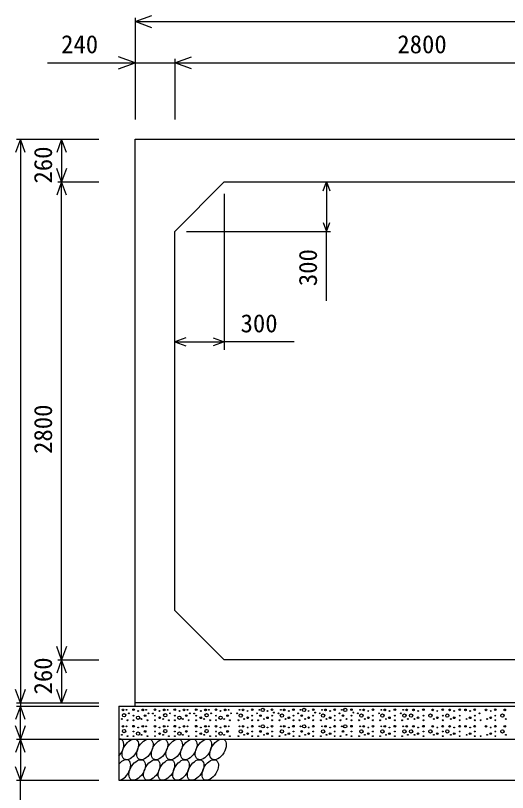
# Model space of a CAD drawing. Units: millimetres, scale not verified. Extents: x -100800 to 100800, y -35640 to 35640.
# Drawn here: x 4714 to 7697, y -22174 to -17460 of the extents above; entities that cross this region are included whole.
import ezdxf
from ezdxf.enums import TextEntityAlignment as Align

# ---------------------------------------------------------------- set-up
doc = ezdxf.new("R2010")
doc.units = ezdxf.units.MM
doc.header["$LTSCALE"] = 120
for name, color, linetype, lineweight in [('0-0_DIM', 7, 'Continuous', 25), ('0-2_HATCH', 6, 'Continuous', 25), ('0-5_OUTLINE', 3, 'Continuous', 25)]:
    doc.layers.add(name, color=color, linetype=linetype, lineweight=lineweight)
doc.styles.add('ＭＳ ゴシック', font='')
doc.styles.get('ＭＳ ゴシック').set_extended_font_data('MS Gothic')

msp = doc.modelspace()

# ---------------------------------------------------------------- linework, layer by layer
at = {"layer": '0-0_DIM'}
for p, q in [((5439.1, -17473.4), (5439.1, -18092)), ((5439.1, -17497.4), (8919.1, -17497.4)), ((4906.4, -17747.4), (5439.1, -17747.4)), ((5679.1, -17723.4), (5679.1, -18092)), ((4719, -18209.7), (5219.1, -18209.7)), ((4743, -18209.7), (4743, -21629.7)), ((4993, -18209.7), (4993, -18469.7)), ((4969, -18469.7), (5219.1, -18469.7)), ((4993, -21369.7), (4993, -18469.7)), ((6599.5, -18469.7), (6599.5, -18769.7)), ((5979.1, -18541.7), (5979.1, -19488.3)), ((5751.1, -18769.7), (6623.5, -18769.7)), ((6599.5, -19190.5), (6599.5, -18769.7)), ((5679.1, -19440.3), (5979.1, -19440.3)), ((6403.2, -19440.3), (5979.1, -19440.3)), ((4969, -21369.7), (5219.1, -21369.7)), ((4993, -21369.7), (4993, -21629.7)), ((4719, -21629.7), (5219.1, -21629.7)), ((4743, -21629.7), (4743, -21649.7)), ((4719, -21649.7), (5219.1, -21649.7)), ((4743, -21849.7), (4743, -21649.7)), ((4719, -21849.7), (5219.1, -21849.7)), ((4743, -21849.7), (4743, -22099.7)), ((4719, -22099.7), (5219.1, -22099.7)), ((4743, -22421.8), (4743, -22099.7))]:
    msp.add_line(p, q, dxfattribs=at)
for points in [[(5540.6, -17534.3), (5439.1, -17497.4), (5540.6, -17460.4)], [(5337.6, -17784.3), (5439.1, -17747.4), (5337.6, -17710.4)], [(5780.6, -17784.3), (5679.1, -17747.4), (5780.6, -17710.4)], [(5439.1, -17747.4), (5679.1, -17747.4), (8679.1, -17747.4), (8919.1, -17747.4)], [(4772.6, -18290.9), (4743, -18209.7), (4713.5, -18290.9)], [(5022.6, -18290.9), (4993, -18209.7), (4963.5, -18290.9)], [(5022.6, -18388.5), (4993, -18469.7), (4963.5, -18388.5)], [(5022.6, -18550.9), (4993, -18469.7), (4963.5, -18550.9)], [(6579.8, -18523.8), (6599.5, -18469.7), (6619.2, -18523.8)], [(6579.8, -18715.6), (6599.5, -18769.7), (6619.2, -18715.6)], [(5746.8, -19415.7), (5679.1, -19440.3), (5746.8, -19465)], [(5911.4, -19415.7), (5979.1, -19440.3), (5911.4, -19465)], [(5022.6, -21288.5), (4993, -21369.7), (4963.5, -21288.5)], [(5022.6, -21450.9), (4993, -21369.7), (4963.5, -21450.9)], [(4772.6, -21548.5), (4743, -21629.7), (4713.5, -21548.5)], [(5022.6, -21548.5), (4993, -21629.7), (4963.5, -21548.5)], [(4772.6, -21730.9), (4743, -21649.7), (4713.5, -21730.9)], [(4772.6, -21768.5), (4743, -21849.7), (4713.5, -21768.5)], [(4772.6, -21930.9), (4743, -21849.7), (4713.5, -21930.9)], [(4772.6, -22018.5), (4743, -22099.7), (4713.5, -22018.5)]]:
    msp.add_lwpolyline(points, dxfattribs=at)
at = {"layer": '0-2_HATCH'}
for centre, radius in [((5365.1, -21672.5), 5), ((5386.2, -21672.5), 2.5), ((5429.1, -21671.6), 5), ((5457.1, -21679.5), 2.5), ((5485.1, -21672.5), 5), ((5506.2, -21672.5), 2.5), ((5559.1, -21671.6), 5), ((5587.1, -21679.5), 2.5), ((5615.1, -21672.5), 5), ((5636.2, -21672.5), 2.5), ((5679.1, -21671.6), 5), ((5707.1, -21679.5), 2.5), ((5735.1, -21672.5), 5), ((5756.2, -21672.5), 2.5), ((5809.1, -21671.6), 5), ((5837.1, -21679.5), 2.5), ((5865.1, -21672.5), 5), ((5886.2, -21672.5), 2.5), ((5929.1, -21671.6), 5), ((5957.1, -21679.5), 2.5), ((5985.1, -21672.5), 5), ((6006.2, -21672.5), 2.5), ((6072, -21672.5), 2.5), ((6093.1, -21672.5), 5), ((6121.1, -21679.5), 2.5), ((6149.1, -21671.6), 5), ((6192, -21672.5), 2.5), ((6213.1, -21672.5), 10), ((6241.1, -21679.5), 2.5), ((6269.1, -21671.6), 5), ((6322, -21672.5), 2.5), ((6343.1, -21672.5), 5), ((6371.1, -21679.5), 2.5), ((6399.1, -21671.6), 5), ((6442, -21672.5), 2.5), ((6463.1, -21672.5), 10), ((6491.1, -21679.5), 2.5), ((6519.1, -21671.6), 5), ((6572, -21672.5), 2.5), ((6593.1, -21672.5), 5), ((6621.1, -21679.5), 2.5), ((6649.1, -21671.6), 5), ((6692, -21672.5), 2.5), ((6713.1, -21672.5), 10), ((6751, -21671.6), 5), ((6803.9, -21672.5), 2.5), ((6824.9, -21672.5), 5), ((6852.9, -21679.5), 2.5), ((6881, -21671.6), 5), ((6931.9, -21672.5), 2.5), ((6952.9, -21672.5), 5), ((6981, -21679.5), 2.5), ((7013.9, -21671.6), 5), ((7064.8, -21672.5), 2.5), ((7085.9, -21672.5), 5), ((7126.5, -21672.5), 5), ((7154.6, -21679.5), 2.5), ((7187.5, -21671.6), 5), ((7243.4, -21672.5), 5), ((7271.4, -21679.5), 2.5), ((7304.3, -21671.6), 5), ((7346.1, -21672.5), 5), ((7374.1, -21679.5), 2.5), ((7407, -21671.6), 5), ((7442.3, -21672.5), 5), ((7470.3, -21679.5), 2.5), ((7498.4, -21671.6), 5), ((7567.1, -21672.5), 5), ((7595.1, -21679.5), 2.5), ((7623.2, -21671.6), 5), ((7680.5, -21672.5), 5), ((5358.1, -21727.7), 2.5), ((5371.7, -21705.5), 10), ((5400.2, -21693.5), 2.5), ((5429.1, -21707.5), 2.5), ((5457.1, -21720.7), 10), ((5478.1, -21727.7), 2.5), ((5499.2, -21707.5), 5), ((5520.2, -21693.5), 2.5), ((5546.7, -21694.4), 2.5), ((5559.1, -21707.5), 2.5), ((5587.1, -21720.7), 5), ((5608.1, -21727.7), 2.5), ((5621.7, -21705.5), 10), ((5650.2, -21693.5), 2.5), ((5679.1, -21707.5), 2.5), ((5707.1, -21720.7), 10), ((5728.1, -21727.7), 2.5), ((5749.2, -21707.5), 5), ((5770.2, -21693.5), 2.5), ((5796.7, -21694.4), 2.5), ((5809.1, -21707.5), 2.5), ((5837.1, -21720.7), 5), ((5858.1, -21727.7), 2.5), ((5871.7, -21705.5), 10), ((5900.2, -21693.5), 2.5), ((5929.1, -21707.5), 2.5), ((5957.1, -21720.7), 10), ((5978.1, -21727.7), 2.5), ((5999.2, -21707.5), 5), ((6020.2, -21693.5), 2.5), ((6058, -21693.5), 2.5), ((6079, -21707.5), 10), ((6100.1, -21727.7), 2.5), ((6121.1, -21720.7), 5), ((6149.1, -21707.5), 2.5), ((6178, -21693.5), 2.5), ((6199, -21707.5), 5), ((6220.1, -21727.7), 2.5), ((6241.1, -21720.7), 5), ((6269.1, -21707.5), 2.5), ((6280.5, -21689.2), 2.5), ((6308, -21693.5), 2.5), ((6329, -21707.5), 10), ((6350.1, -21727.7), 2.5), ((6371.1, -21720.7), 5), ((6399.1, -21707.5), 2.5), ((6428, -21693.5), 2.5), ((6449, -21707.5), 5), ((6470.1, -21727.7), 2.5), ((6491.1, -21720.7), 5), ((6519.1, -21707.5), 2.5), ((6530.5, -21689.2), 2.5), ((6558, -21693.5), 2.5), ((6579, -21707.5), 10), ((6600.1, -21727.7), 2.5), ((6621.1, -21720.7), 5), ((6649.1, -21707.5), 2.5), ((6678, -21693.5), 2.5), ((6699, -21707.5), 5), ((6720.1, -21727.7), 2.5), ((6751, -21707.5), 2.5), ((6762.3, -21689.2), 2.5), ((6789.8, -21693.5), 2.5), ((6810.9, -21707.5), 10), ((6831.9, -21727.7), 2.5), ((6852.9, -21720.7), 5), ((6881, -21707.5), 2.5), ((6917.9, -21693.5), 2.5), ((6938.9, -21707.5), 10), ((6960, -21727.7), 2.5), ((6981, -21720.7), 5), ((7013.9, -21707.5), 2.5), ((7050.8, -21693.5), 2.5), ((7071.9, -21707.5), 10), ((7092.9, -21727.7), 2.5), ((7112.5, -21707.5), 10), ((7133.6, -21727.7), 2.5), ((7154.6, -21720.7), 5), ((7187.5, -21707.5), 2.5), ((7229.4, -21707.5), 10), ((7250.4, -21727.7), 2.5), ((7271.4, -21720.7), 5), ((7304.3, -21707.5), 2.5), ((7332.1, -21707.5), 10), ((7353.1, -21727.7), 2.5), ((7374.1, -21720.7), 5), ((7407, -21707.5), 2.5), ((7449.3, -21727.7), 2.5), ((7470.3, -21720.7), 5), ((7498.4, -21707.5), 2.5), ((7527.2, -21693.5), 2.5), ((7574.1, -21727.7), 2.5), ((7595.1, -21720.7), 5), ((7623.2, -21707.5), 2.5), ((7666.5, -21707.5), 10), ((7687.5, -21727.7), 2.5), ((5365.1, -21772.5), 5), ((5386.2, -21772.5), 2.5), ((5393.2, -21735.6), 2.5), ((5429.1, -21771.6), 5), ((5429.1, -21735.6), 2.5), ((5485.1, -21772.5), 5), ((5506.2, -21772.5), 2.5), ((5513.2, -21735.6), 2.5), ((5559.1, -21771.6), 5), ((5559.1, -21735.6), 2.5), ((5615.1, -21772.5), 5), ((5636.2, -21772.5), 2.5), ((5643.2, -21735.6), 2.5), ((5679.1, -21771.6), 5), ((5679.1, -21735.6), 2.5), ((5735.1, -21772.5), 5), ((5756.2, -21772.5), 2.5), ((5763.2, -21735.6), 2.5), ((5809.1, -21771.6), 5), ((5809.1, -21735.6), 2.5), ((5865.1, -21772.5), 5), ((5886.2, -21772.5), 2.5), ((5893.2, -21735.6), 2.5), ((5929.1, -21771.6), 5), ((5929.1, -21735.6), 2.5), ((5985.1, -21772.5), 5), ((6006.2, -21772.5), 2.5), ((6013.2, -21735.6), 2.5), ((6065, -21735.6), 2.5), ((6072, -21772.5), 2.5), ((6093.1, -21772.5), 5), ((6149.1, -21771.6), 5), ((6149.1, -21735.6), 2.5), ((6185, -21735.6), 2.5), ((6192, -21772.5), 2.5), ((6213.1, -21772.5), 10), ((6269.1, -21771.6), 5), ((6269.1, -21735.6), 2.5), ((6315, -21735.6), 2.5), ((6322, -21772.5), 2.5), ((6343.1, -21772.5), 5), ((6399.1, -21771.6), 5), ((6399.1, -21735.6), 2.5), ((6435, -21735.6), 2.5), ((6442, -21772.5), 2.5), ((6463.1, -21772.5), 10), ((6519.1, -21771.6), 5), ((6519.1, -21735.6), 2.5), ((6565, -21735.6), 2.5), ((6572, -21772.5), 2.5), ((6593.1, -21772.5), 5), ((6649.1, -21771.6), 5), ((6649.1, -21735.6), 2.5), ((6685, -21735.6), 2.5), ((6692, -21772.5), 2.5), ((6713.1, -21772.5), 10), ((6751, -21771.6), 5), ((6751, -21735.6), 2.5), ((6796.8, -21735.6), 2.5), ((6803.9, -21772.5), 2.5), ((6824.9, -21772.5), 5), ((6881, -21771.6), 5), ((6881, -21735.6), 2.5), ((6924.9, -21735.6), 2.5), ((6931.9, -21772.5), 2.5), ((6952.9, -21772.5), 5), ((7013.9, -21771.6), 5), ((7013.9, -21735.6), 2.5), ((7057.8, -21735.6), 2.5), ((7064.8, -21772.5), 2.5), ((7085.9, -21772.5), 5), ((7126.5, -21772.5), 5), ((7187.5, -21771.6), 5), ((7187.5, -21735.6), 2.5), ((7243.4, -21772.5), 5), ((7304.3, -21771.6), 5), ((7304.3, -21735.6), 2.5), ((7346.1, -21772.5), 5), ((7407, -21771.6), 5), ((7407, -21735.6), 2.5), ((7442.3, -21772.5), 5), ((7498.4, -21771.6), 5), ((7498.4, -21735.6), 2.5), ((7534.2, -21735.6), 2.5), ((7567.1, -21772.5), 5), ((7623.2, -21771.6), 5), ((7623.2, -21735.6), 2.5), ((7680.5, -21772.5), 5), ((5358.1, -21823.8), 2.5), ((5371.7, -21801.6), 10), ((5429.1, -21803.6), 2.5), ((5457.1, -21816.8), 10), ((5457.1, -21779.5), 2.5), ((5478.1, -21823.8), 2.5), ((5499.2, -21803.6), 5), ((5559.1, -21803.6), 2.5), ((5587.1, -21816.8), 5), ((5587.1, -21779.5), 2.5), ((5608.1, -21823.8), 2.5), ((5621.7, -21801.6), 10), ((5679.1, -21803.6), 2.5), ((5707.1, -21816.8), 10), ((5707.1, -21779.5), 2.5), ((5728.1, -21823.8), 2.5), ((5749.2, -21803.6), 5), ((5809.1, -21803.6), 2.5), ((5837.1, -21816.8), 5), ((5837.1, -21779.5), 2.5), ((5858.1, -21823.8), 2.5), ((5871.7, -21801.6), 10), ((5929.1, -21803.6), 2.5), ((5957.1, -21816.8), 10), ((5957.1, -21779.5), 2.5), ((5978.1, -21823.8), 2.5), ((5999.2, -21803.6), 5), ((6079, -21803.6), 10), ((6100.1, -21823.8), 2.5), ((6121.1, -21816.8), 5), ((6121.1, -21779.5), 2.5), ((6149.1, -21803.6), 2.5), ((6199, -21803.6), 5), ((6220.1, -21823.8), 2.5), ((6241.1, -21816.8), 5), ((6241.1, -21779.5), 2.5), ((6269.1, -21803.6), 2.5), ((6329, -21803.6), 10), ((6350.1, -21823.8), 2.5), ((6371.1, -21816.8), 5), ((6371.1, -21779.5), 2.5), ((6399.1, -21803.6), 2.5), ((6449, -21803.6), 5), ((6470.1, -21823.8), 2.5), ((6491.1, -21816.8), 5), ((6491.1, -21779.5), 2.5), ((6519.1, -21803.6), 2.5), ((6579, -21803.6), 10), ((6600.1, -21823.8), 2.5), ((6621.1, -21816.8), 5), ((6621.1, -21779.5), 2.5), ((6649.1, -21803.6), 2.5), ((6699, -21803.6), 5), ((6720.1, -21823.8), 2.5), ((6751, -21803.6), 2.5), ((6810.9, -21803.6), 10), ((6831.9, -21823.8), 2.5), ((6852.9, -21816.8), 5), ((6852.9, -21779.5), 2.5), ((6881, -21803.6), 2.5), ((6938.9, -21803.6), 10), ((6960, -21823.8), 2.5), ((6981, -21816.8), 5), ((6981, -21779.5), 2.5), ((7013.9, -21803.6), 2.5), ((7071.9, -21803.6), 10), ((7092.9, -21823.8), 2.5), ((7112.5, -21803.6), 10), ((7133.6, -21823.8), 2.5), ((7154.6, -21816.8), 5), ((7154.6, -21779.5), 2.5), ((7187.5, -21803.6), 2.5), ((7229.4, -21803.6), 10), ((7250.4, -21823.8), 2.5), ((7271.4, -21816.8), 5), ((7271.4, -21779.5), 2.5), ((7304.3, -21803.6), 2.5), ((7332.1, -21803.6), 10), ((7353.1, -21823.8), 2.5), ((7374.1, -21816.8), 5), ((7374.1, -21779.5), 2.5), ((7407, -21803.6), 2.5), ((7449.3, -21823.8), 2.5), ((7470.3, -21816.8), 5), ((7470.3, -21779.5), 2.5), ((7498.4, -21803.6), 2.5), ((7574.1, -21823.8), 2.5), ((7595.1, -21816.8), 5), ((7595.1, -21779.5), 2.5), ((7623.2, -21803.6), 2.5), ((7666.5, -21803.6), 10), ((7687.5, -21823.8), 2.5), ((5393.2, -21831.6), 2.5), ((5429.1, -21831.6), 2.5), ((5513.2, -21831.6), 2.5), ((5559.1, -21831.6), 2.5), ((5643.2, -21831.6), 2.5), ((5679.1, -21831.6), 2.5), ((5763.2, -21831.6), 2.5), ((5809.1, -21831.6), 2.5), ((5893.2, -21831.6), 2.5), ((5929.1, -21831.6), 2.5), ((6013.2, -21831.6), 2.5), ((6065, -21831.6), 2.5), ((6149.1, -21831.6), 2.5), ((6185, -21831.6), 2.5), ((6269.1, -21831.6), 2.5), ((6315, -21831.6), 2.5), ((6399.1, -21831.6), 2.5), ((6435, -21831.6), 2.5), ((6519.1, -21831.6), 2.5), ((6565, -21831.6), 2.5), ((6649.1, -21831.6), 2.5), ((6685, -21831.6), 2.5), ((6751, -21831.6), 2.5), ((6796.8, -21831.6), 2.5), ((6881, -21831.6), 2.5), ((6924.9, -21831.6), 2.5), ((7013.9, -21831.6), 2.5), ((7057.8, -21831.6), 2.5), ((7187.5, -21831.6), 2.5), ((7304.3, -21831.6), 2.5), ((7407, -21831.6), 2.5), ((7498.4, -21831.6), 2.5), ((7534.2, -21831.6), 2.5), ((7623.2, -21831.6), 2.5)]:
    msp.add_circle(centre, radius, dxfattribs=at)
for centre, start_param, end_param in [((5320.8, -21912.2), 4.335544, 6.724593), ((5362.3, -22037.2), 3.496422, 7.58605)]:
    msp.add_ellipse(centre, major_axis=(36.4, 58.9), ratio=0.5792, start_param=start_param, end_param=end_param, dxfattribs=at)
for centre in [(5409.5, -21912.2), (5498.2, -21912.2), (5586.9, -21912.2), (5675.6, -21912.2), (5764.3, -21912.2), (5853, -21912.2), (5941.6, -21912.2), (5451, -22037.2), (5539.7, -22037.2), (5628.4, -22037.2), (5717.1, -22037.2), (5805.8, -22037.2), (5894.5, -22037.2)]:
    msp.add_ellipse(centre, major_axis=(36.4, 58.9), ratio=0.5792, dxfattribs=at)
at = {"layer": '0-5_OUTLINE'}
for p, q in [((5439.1, -21649.7), (5439.1, -18209.7)), ((5979.1, -18469.7), (5679.1, -18769.7)), ((5979.1, -18469.7), (8379.1, -18469.7)), ((5679.1, -21069.7), (5679.1, -18769.7)), ((5679.1, -21069.7), (5979.1, -21369.7)), ((8379.1, -21369.7), (5979.1, -21369.7)), ((8919.1, -21629.7), (5439.1, -21629.7)), ((5339.1, -21649.7), (5339.1, -22099.7)), ((5339.1, -21649.7), (9019.1, -21649.7)), ((5339.1, -21849.7), (9019.1, -21849.7)), ((5339.1, -22099.7), (9019.1, -22099.7))]:
    msp.add_line(p, q, dxfattribs=at)
msp.add_lwpolyline([(5439.1, -18209.7), (8919.1, -18209.7), (8919.1, -21649.7)], dxfattribs=at)

# ---------------------------------------------------------------- texts
at = {"layer": '0-0_DIM', "style": 'ＭＳ ゴシック'}
for s, p in [('240', (4989.8, -17722.4)), ('2800', (7029.1, -17722.4)), ('300', (6078.3, -19415.3))]:
    msp.add_text(s, height=110, dxfattribs=at).set_placement(p, align=Align.BOTTOM_LEFT)
for s, p in [('260', (4968, -18479.4)), ('300', (6574.5, -19102)), ('2800', (4968, -20119.7)), ('260', (4968, -21578.9))]:
    msp.add_text(s, height=110, rotation=90, dxfattribs=at).set_placement(p, align=Align.BOTTOM_LEFT)

doc.saveas('drawing.dxf')
